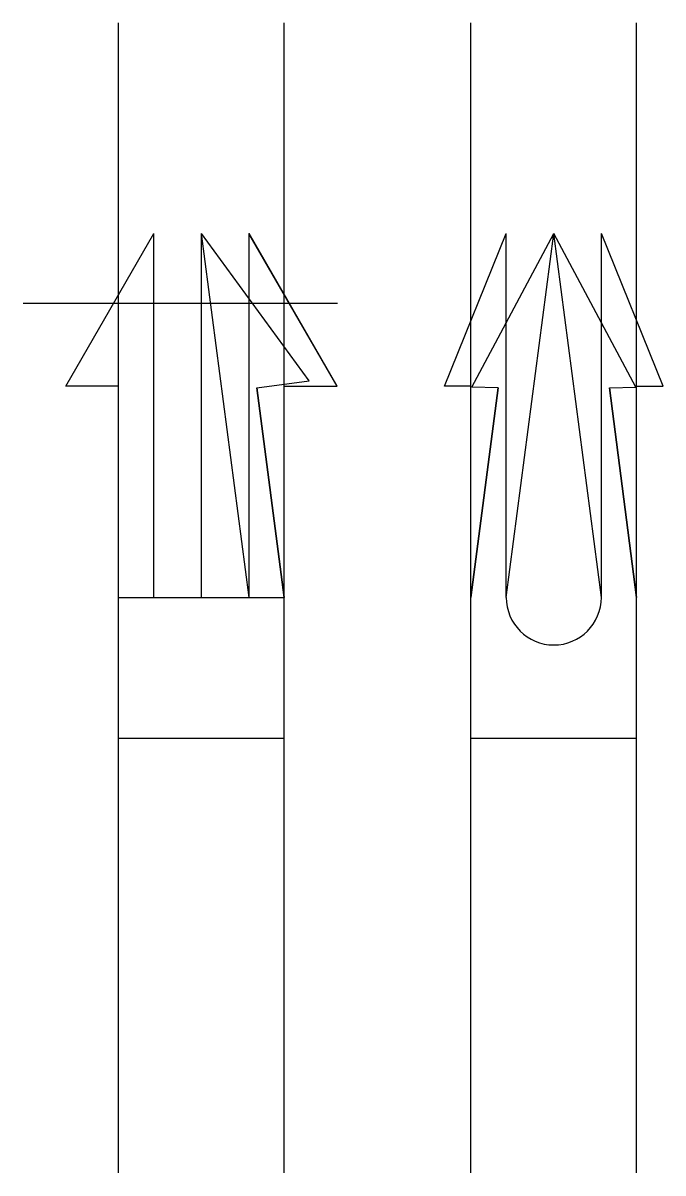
# Model space of a CAD drawing. Header units: millimetres. Extents: x 3303.2 to 3321.4, y 1517.1 to 1549.8.
import ezdxf

# ---------------------------------------------------------------- set-up
doc = ezdxf.new("R2010")
doc.units = ezdxf.units.MM
doc.layers.add('fechado', color=240, linetype='Continuous')
doc.layers.add('máx', color=90, linetype='Continuous')

msp = doc.modelspace()

# ---------------------------------------------------------------- linework, layer by layer
for p, q in [((3304.429, 1539.459), (3306.93, 1543.791)), ((3306.929, 1533.459), (3306.929, 1543.789)), ((3312.129, 1539.459), (3309.628, 1543.791)), ((3309.629, 1533.459), (3309.629, 1543.789)), ((3312.129, 1539.459), (3309.632, 1543.791)), ((3315.179, 1539.459), (3316.929, 1543.789)), ((3316.929, 1533.459), (3316.929, 1543.789)), ((3319.629, 1533.459), (3319.629, 1543.789)), ((3321.379, 1539.459), (3319.629, 1543.789)), ((3312.129, 1539.459), (3310.629, 1542.057)), ((3312.136, 1541.803), (3303.215, 1541.803)), ((3305.929, 1539.459), (3304.429, 1539.459)), ((3305.929, 1529.459), (3305.929, 1539.459)), ((3310.629, 1529.459), (3310.629, 1539.459)), ((3310.629, 1539.459), (3312.129, 1539.459)), ((3310.629, 1539.459), (3310.629, 1539.459)), ((3315.929, 1539.459), (3315.179, 1539.459)), ((3315.929, 1529.459), (3315.929, 1539.459)), ((3315.929, 1539.459), (3315.929, 1539.459)), ((3320.629, 1529.459), (3320.629, 1539.459)), ((3320.629, 1539.459), (3321.379, 1539.459)), ((3320.629, 1539.459), (3320.629, 1539.459)), ((3305.929, 1533.459), (3310.629, 1533.459)), ((3305.929, 1529.459), (3310.629, 1529.459)), ((3315.929, 1529.459), (3320.629, 1529.459))]:
    msp.add_line(p, q)
msp.add_arc((3318.279, 1533.459), 1.35, 180, 0)
at = {"layer": 'fechado'}
for p, q in [((3308.279, 1533.459), (3308.279, 1543.791)), ((3309.629, 1533.459), (3308.279, 1543.791)), ((3311.339, 1539.603), (3308.279, 1543.791)), ((3315.952, 1539.429), (3318.279, 1543.789)), ((3316.929, 1533.459), (3318.279, 1543.789)), ((3319.629, 1533.459), (3318.279, 1543.789)), ((3320.606, 1539.429), (3318.279, 1543.789)), ((3319.612, 1541.292), (3319.629, 1541.159)), ((3309.851, 1539.408), (3311.339, 1539.603)), ((3310.629, 1533.459), (3309.851, 1539.408)), ((3309.851, 1539.408), (3310.629, 1533.459)), ((3316.702, 1539.409), (3315.929, 1533.459)), ((3315.929, 1533.459), (3316.702, 1539.409)), ((3316.702, 1539.409), (3315.952, 1539.429)), ((3319.856, 1539.409), (3320.606, 1539.429)), ((3320.629, 1533.459), (3319.856, 1539.409)), ((3319.856, 1539.409), (3320.629, 1533.459))]:
    msp.add_line(p, q, dxfattribs=at)
at = {"layer": 'máx'}
for p, q in [((3305.929, 1517.121), (3305.929, 1549.764)), ((3310.629, 1517.121), (3310.629, 1549.764)), ((3315.929, 1517.121), (3315.929, 1549.764)), ((3320.629, 1517.121), (3320.629, 1549.764))]:
    msp.add_line(p, q, dxfattribs=at)

doc.saveas('drawing.dxf')
